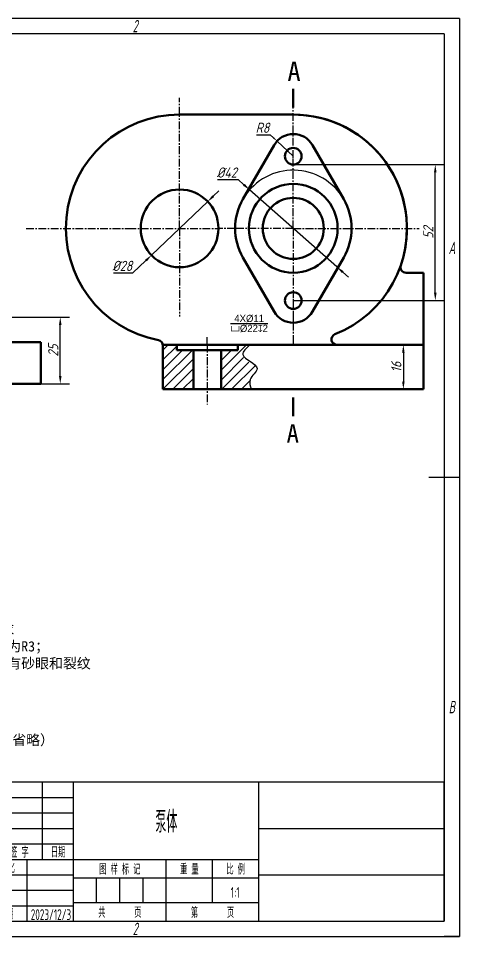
# Model space of a CAD drawing. Header units: millimetres. Extents: x 62 to 444, y 30 to 300.
# Drawn here: x 314.4 to 444.2, y 30.1 to 300.1 of the extents above; entities that cross this region are included whole.
import ezdxf
from ezdxf.enums import TextEntityAlignment as Align

# ---------------------------------------------------------------- set-up
doc = ezdxf.new("R2010")
doc.units = ezdxf.units.MM
doc.header["$LTSCALE"] = 0.909091
doc.linetypes.add('CENTERX2', pattern=[4, 2.5, -0.5, 0.5, -0.5])
for name, color, linetype in [('1轮廓实线层', 7, 'Continuous'), ('2细线层', 4, 'Continuous'), ('6文字层', 3, 'Continuous'), ('图框层', 7, 'Continuous')]:
    doc.layers.add(name, color=color, linetype=linetype)
for name, color, linetype, lineweight in [('点画线2', 5, 'CENTERX2', 25), ('粗·实线', 7, 'Continuous', 50), ('粗实线', 7, 'Continuous', 50), ('细实线', 7, 'Continuous', 25)]:
    doc.layers.add(name, color=color, linetype=linetype, lineweight=lineweight)
doc.styles.add('PC_TEXTSTYLE', font='ISOCP.SHX', dxfattribs={"width": 0.707, "bigfont": 'GBCBIG.SHX'})
doc.styles.get("Standard").update_dxf_attribs({"font": 'gbeitc.shx', "bigfont": 'gbcbig.shx'})
doc.styles.add('仿宋1', font='simfang.ttf', dxfattribs={"height": 1})
doc.styles.add('仿宋3', font='simfang.ttf', dxfattribs={"height": 3})
doc.styles.add('文字', font='gbeitc.shx', dxfattribs={"height": 3, "bigfont": 'gbcbig.shx'})
doc.dimstyles.new('线性直径·', dxfattribs={"dimtxt": 2, "dimasz": 2.5, "dimexe": 3, "dimexo": 0, "dimtad": 1, "dimtoh": 1, "dimdec": 3, "dimdsep": 46, "dimtxsty": '文字', "dimcen": 2.5, "dimadec": 3, "dimazin": 0, "dimtfac": 1, "dimtdec": 3, "dimtmove": 0, "dimatfit": 3, "dimfxl": 1, "dimarcsym": 0})

# ---------------------------------------------------------------- blocks, each defined once
blk = doc.blocks.new('*D80')
at = {"layer": 'Defpoints', "color": 0}
for p in [(297.68, 212.27), (326.7, 212.27), (321, 192.69)]:
    blk.add_point(p, dxfattribs=at)
at = {"layer": '细实线', "color": 0, "lineweight": -2}
for p, q in [((297.68, 212.27), (329.43, 212.27)), ((326.7, 194.96), (326.7, 210)), ((321, 192.69), (329.43, 192.69))]:
    blk.add_line(p, q, dxfattribs=at)
at = {"layer": '细实线', "color": 0}
for points in [[(327.08, 210), (326.32, 210), (326.7, 212.27)], [(326.32, 194.96), (327.08, 194.96), (326.7, 192.69)]]:
    blk.add_solid(points, dxfattribs=at)
at = {"layer": '细实线', "color": 0, "insert": (324.63, 202.48), "char_height": 3, "attachment_point": 5, "rotation": 90, "style": '文字'}
blk.add_mtext('25', dxfattribs=at)
blk = doc.blocks.new('*D82')
at = {"layer": 'Defpoints', "color": 0}
for p in [(370.08, 246.27), (353.56, 230.49)]:
    blk.add_point(p, dxfattribs=at)
at = {"layer": '细实线', "color": 0, "lineweight": -2}
for p, q in [((371.72, 247.84), (373.37, 249.41)), ((370.08, 246.27), (353.56, 230.49)), ((351.91, 228.93), (348.1, 225.28)), ((342.35, 225.28), (348.1, 225.28))]:
    blk.add_line(p, q, dxfattribs=at)
at = {"layer": '细实线', "color": 0}
for points in [[(371.46, 248.12), (371.99, 247.57), (370.08, 246.27)], [(352.18, 228.65), (351.65, 229.2), (353.56, 230.49)]]:
    blk.add_solid(points, dxfattribs=at)
at = {"layer": '细实线', "color": 0, "insert": (344.94, 227.35), "char_height": 3, "attachment_point": 5, "style": '文字'}
blk.add_mtext('%%C28', dxfattribs=at)
blk = doc.blocks.new('*D83')
at = {"layer": 'Defpoints', "color": 0}
for p in [(382.43, 249.72), (408.12, 227.04)]:
    blk.add_point(p, dxfattribs=at)
at = {"layer": '细实线', "color": 0, "lineweight": -2}
for p, q in [((372.95, 252.73), (379.02, 252.73)), ((380.72, 251.23), (379.02, 252.73)), ((408.12, 227.04), (382.43, 249.72)), ((409.82, 225.54), (411.53, 224.04))]:
    blk.add_line(p, q, dxfattribs=at)
blk.add_arc((395.27, 238.38), 17.13, 30, 147.693, dxfattribs=at)
at = {"layer": '细实线', "color": 0}
for points in [[(380.47, 250.94), (380.97, 251.51), (382.43, 249.72)], [(410.07, 225.82), (409.57, 225.26), (408.12, 227.04)]]:
    blk.add_solid(points, dxfattribs=at)
at = {"layer": '细实线', "color": 0, "insert": (375.7, 254.8), "char_height": 3, "attachment_point": 5, "style": '文字'}
blk.add_mtext('%%C42', dxfattribs=at)
blk = doc.blocks.new('*D84')
at = {"layer": 'Defpoints', "color": 0}
for p in [(390.49, 264.04), (395.27, 259.6)]:
    blk.add_point(p, dxfattribs=at)
at = {"layer": '细实线', "color": 0, "lineweight": -2}
for p, q in [((384.48, 265.89), (388.49, 265.89)), ((389.49, 264.97), (388.49, 265.89)), ((395.27, 259.6), (390.49, 264.04))]:
    blk.add_line(p, q, dxfattribs=at)
at = {"layer": '细实线', "color": 0}
blk.add_solid([(389.33, 264.8), (389.64, 265.13), (390.49, 264.04)], dxfattribs=at)
at = {"layer": '细实线', "color": 0, "insert": (386.2, 267.96), "char_height": 3, "attachment_point": 5, "style": '文字'}
blk.add_mtext('R8', dxfattribs=at)
blk = doc.blocks.new('*D85')
at = {"layer": 'Defpoints', "color": 0}
for p in [(395.27, 257.15), (437.06, 257.15), (395.27, 217.17)]:
    blk.add_point(p, dxfattribs=at)
at = {"layer": '细实线', "color": 0, "lineweight": -2}
for p, q in [((395.27, 257.15), (439.79, 257.15)), ((437.06, 219.44), (437.06, 254.88)), ((395.27, 217.17), (439.79, 217.17))]:
    blk.add_line(p, q, dxfattribs=at)
at = {"layer": '细实线', "color": 0}
for points in [[(437.44, 254.88), (436.69, 254.88), (437.06, 257.15)], [(436.69, 219.44), (437.44, 219.44), (437.06, 217.17)]]:
    blk.add_solid(points, dxfattribs=at)
at = {"layer": '细实线', "color": 0, "insert": (435, 237.16), "char_height": 3, "attachment_point": 5, "rotation": 90, "style": '文字'}
blk.add_mtext('52', dxfattribs=at)
blk = doc.blocks.new('*D86')
at = {"layer": 'Defpoints', "color": 0}
for p in [(433.62, 204.11), (427.67, 191.06), (433.62, 191.06)]:
    blk.add_point(p, dxfattribs=at)
at = {"layer": '细实线', "color": 0, "lineweight": -2}
for p, q in [((433.62, 204.11), (424.94, 204.11)), ((427.67, 201.84), (427.67, 193.33)), ((433.62, 191.06), (424.94, 191.06))]:
    blk.add_line(p, q, dxfattribs=at)
at = {"layer": '细实线', "color": 0}
for points in [[(428.04, 201.84), (427.29, 201.84), (427.67, 204.11)], [(427.29, 193.33), (428.04, 193.33), (427.67, 191.06)]]:
    blk.add_solid(points, dxfattribs=at)
at = {"layer": '细实线', "color": 0, "insert": (425.6, 197.59), "char_height": 3, "attachment_point": 5, "rotation": 90, "style": '文字'}
blk.add_mtext('16', dxfattribs=at)
blk = doc.blocks.new('ZwmFrameMain_A3^_^分区图框^_^landscape')
at = {"layer": '1轮廓实线层'}
for p, q in [((390, 287), (0, 287)), ((390, 287), (390, 0)), ((395, 143.5), (385, 143.5)), ((0, 0), (390, 0))]:
    blk.add_line(p, q, dxfattribs=at)
at = {"layer": '2细线层'}
for p, q in [((395, 292), (-25, 292)), ((395, 292), (395, -5)), ((395, 143.5), (390, 143.5)), ((-25, -5), (395, -5)), ((395, -5), (390, -5))]:
    blk.add_line(p, q, dxfattribs=at)
at = {"layer": '6文字层', "width": 0.707}
for s, p in [('2', (290, 289.5)), ('A', (392.5, 217.75)), ('B', (392.5, 69.25)), ('2', (290, -2.5))]:
    blk.add_text(s, height=4, dxfattribs=at).set_placement(p, align=Align.MIDDLE)
blk = doc.blocks.new('ZwmFrameMain_标题栏1')
at = {"layer": '1轮廓实线层'}
for p, q in [((-180, 0), (-180, 45)), ((0, 45), (-180, 45)), ((-172, 20), (-172, 45)), ((-165, 20), (-165, 45)), ((-145, 20), (-145, 45)), ((-130, 20), (-130, 45)), ((-120, 0), (-120, 45)), ((0, 0), (0, 45)), ((-60, 30), (0, 30)), ((-180, 20), (-60, 20)), ((-165, 0), (-165, 20)), ((-150, 0), (-150, 20)), ((-135, 0), (-135, 20)), ((-60, 15), (0, 15)), ((-180, 0), (0, 0))]:
    blk.add_line(p, q, dxfattribs=at)
at = {"layer": '1轮廓实线层', "color": 7}
for p, q in [((-60, 0), (-60, 45)), ((-180, 25), (-120, 25))]:
    blk.add_line(p, q, dxfattribs=at)
at = {"layer": '2细线层'}
for p, q in [((-180, 40), (-120, 40)), ((-180, 35), (-120, 35)), ((-180, 30), (-120, 30)), ((-90, 0), (-90, 20)), ((-75, 6), (-75, 20)), ((-180, 15), (-120, 15)), ((-120, 14), (-60, 14)), ((-112.5, 6), (-112.5, 14)), ((-105, 6), (-105, 14)), ((-97.5, 6), (-97.5, 14)), ((-180, 10), (-120, 10)), ((-120, 6), (-60, 6)), ((-180, 5), (-120, 5))]:
    blk.add_line(p, q, dxfattribs=at)
at = {"layer": '6文字层', "style": 'PC_TEXTSTYLE', "width": 0.667}
for s, p in [('标记', (-176, 22.5)), ('处数', (-168.5, 22.5)), (' 更改文件号 ', (-155, 22.5)), (' 签 字 ', (-137.5, 22.5)), (' 日期 ', (-125, 22.5)), (' 设 计 ', (-172.5, 17.51)), (' 标准化 ', (-142.5, 17.51)), (' 图 样 标 记 ', (-105, 17)), (' 重 量 ', (-82.5, 17)), (' 比 例 ', (-67.5, 17)), (' 审 核 ', (-172.5, 7.5)), (' 工 艺 ', (-172.5, 2.5)), (' 日 期 ', (-142.5, 2.5)), ('共       页', (-105, 3)), ('第       页', (-75, 3))]:
    blk.add_text(s, height=3.5, dxfattribs=at).set_placement(p, align=Align.MIDDLE)
at = {"layer": '6文字层', "style": 'PC_TEXTSTYLE', "flags": 8}
for tag, height, width, p, p2 in [('企业名称', 5, 3.445461, (-54.29, 34.82), (-5.27, 34.82)), ('产品名称或材料标记', 7, 1.034456, (-113.46, 28.64), (-66.42, 28.64)), ('图样名称', 5, 3.480264, (-54.79, 19.98), (-5.27, 19.98)), ('标准化', 3.5, 1.756036, (-133.83, 15.37), (-120.75, 15.37)), ('审核', 3.5, 2.723972, (-163.99, 5.37), (-150.63, 5.37)), ('重量', 3.5, 2.448074, (-88.46, 7.54), (-76.55, 7.54)), ('比例', 3.5, 2.367734, (-73.35, 7.54), (-61.93, 7.54)), ('图样代号', 5, 3.489916, (-54.79, 5.63), (-5.52, 5.63)), ('工艺', 3.5, 2.851598, (-164.21, 0.37), (-150.89, 0.37)), ('日期', 3.5, 2.733185, (-133.83, 0.37), (-120.75, 0.37)), ('共几页', 3.5, 0.953151, (-108.58, 1.48), (-101.56, 1.48))]:
    blk.add_attdef(tag, text='', height=height, dxfattribs=dict(at, width=width)).set_placement(p, p2, align=Align.FIT)
at = {"layer": '6文字层', "style": 'PC_TEXTSTYLE', "width": 9.901758, "flags": 8}
blk.add_attdef('设计', text='', height=3.5, rotation=359.5768, dxfattribs=at).set_placement((-164.23, 15.37), (-150.37, 15.27), align=Align.FIT)
at = {"layer": '6文字层', "color": 3, "style": 'PC_TEXTSTYLE', "width": 0.96618, "flags": 8}
blk.add_attdef('第几页', text='', height=3.5, dxfattribs=at).set_placement((-78.29, 1.5), (-71.16, 1.5), align=Align.FIT)
at = {"layer": '6文字层', "color": 0, "style": 'PC_TEXTSTYLE', "width": 0.715273, "flags": 8}
blk.add_attdef('图纸张数', text='', height=3.5, dxfattribs=at).set_placement((-2.66, -3.87), (4.46, -3.87), align=Align.FIT)

msp = doc.modelspace()

# ---------------------------------------------------------------- hatches: boundary and pattern name
at = {"layer": '点画线2'}
h = msp.add_hatch(dxfattribs=at)
h.set_pattern_fill('ANSI31', color=256, scale=16.318994)
h.set_pattern_definition([(45, (-92015.7567, -1284194.154), (-1.442408958, 1.442408958), [])])
edge = h.paths.add_edge_path()
edge.add_spline(control_points=[(382.9666, 191.0589), (382.6625, 191.9721), (381.6977, 194.3268), (387.3239, 198.0098), (377.5642, 199.7324), (382.5361, 204.1141), (382.5361, 204.1141)], knot_values=[0, 0, 0, 0, 2.8875438, 6.7476681, 12.55622791, 16.08009831, 16.08009831, 16.08009831, 16.08009831], degree=3, periodic=0)
edge.add_line((382.5361, 204.1141), (378.9542, 204.1141))
edge.add_line((378.9542, 204.1141), (378.9542, 202.607))
edge.add_line((378.9542, 202.607), (374.0585, 202.607))
edge.add_line((374.0585, 202.607), (374.0585, 191.0589))
edge.add_line((374.0585, 191.0589), (382.9666, 191.0589))
h.paths.add_polyline_path([(365.899, 202.607), (361.0033, 202.607), (361.0033, 204.1141), (356.9108, 204.1141, -0.03124894), (356.9235, 203.9107), (356.9235, 203.2412), (356.9235, 191.0589), (361.8192, 191.0589), (365.899, 191.0589)])

# ---------------------------------------------------------------- linework, layer by layer
for p, q in [((361.8192, 271.8379), (361.8192, 276.7878)), ((395.2731, 259.071), (395.2731, 273.8839)), ((395.2731, 273.8839), (395.2731, 273.8839)), ((361.8192, 260.2562), (361.8192, 271.8379)), ((361.8192, 238.384), (361.8192, 260.2562)), ((395.2731, 238.384), (395.2731, 259.071)), ((316.6576, 238.384), (346.7556, 238.384)), ((346.7556, 238.384), (373.2425, 238.384)), ((361.8192, 238.384), (361.8192, 212.4861)), ((378.1382, 238.384), (373.2425, 238.384)), ((395.2731, 238.384), (378.1382, 238.384)), ((386.2738, 238.384), (386.2738, 238.384)), ((395.2731, 238.384), (432.3342, 238.384)), ((395.2731, 238.384), (395.2731, 210.6417)), ((395.2731, 238.384), (395.2731, 217.6969)), ((395.2731, 217.6969), (395.2731, 210.6417)), ((395.2731, 210.6417), (395.2731, 206.5215)), ((369.9787, 204.1141), (369.9787, 206.7146)), ((356.9235, 204.1141), (369.9787, 204.1141)), ((369.9787, 204.1141), (369.9787, 186.5643))]:
    msp.add_line(p, q, dxfattribs=at)
at = {"layer": '粗·实线'}
msp.add_line((395.2731, 188.6272), (395.2731, 183.1669), dxfattribs=at)
msp.add_circle((361.8192, 238.384), 11.4233, dxfattribs=at)
at = {"layer": '粗实线'}
for p, q in [((395.2731, 273.8839), (395.2731, 279.4036)), ((361.8192, 271.8379), (395.2731, 271.8379)), ((433.6228, 225.3288), (428.4473, 225.3288)), ((433.6228, 204.1141), (433.6228, 225.3288)), ((320.9999, 204.93), (291.2177, 204.93)), ((320.9999, 192.6908), (320.9999, 204.93)), ((408.1486, 204.1141), (356.9235, 204.1141)), ((356.9235, 203.2412), (356.9235, 203.9107)), ((356.9235, 191.0589), (356.9235, 203.2412)), ((361.0033, 202.607), (361.0033, 204.1141)), ((378.9542, 202.607), (361.0033, 202.607)), ((365.899, 202.607), (365.899, 191.0589)), ((374.0585, 202.607), (374.0585, 191.0589)), ((378.9542, 204.1141), (378.9542, 202.607)), ((408.1486, 204.1141), (433.6228, 204.1141)), ((433.6228, 204.1141), (433.6228, 191.0589)), ((299.3772, 192.6908), (320.9999, 192.6908)), ((361.8192, 191.0589), (356.9235, 191.0589)), ((433.6228, 191.0589), (361.8192, 191.0589))]:
    msp.add_line(p, q, dxfattribs=at)
msp.add_lwpolyline([(380.4339, 246.9514), (389.6201, 262.8625, -0.57735027), (400.9262, 262.8625), (410.1124, 246.9514, -0.26794919), (410.1124, 229.8165), (400.9262, 213.9055, -0.57735027), (389.6201, 213.9055), (380.4339, 229.8165, -0.26794919)], format="xyb", close=True, dxfattribs=at)
for centre, radius in [((395.2731, 259.5987), 2.4478), ((395.2731, 238.384), 13.0552), ((395.2731, 238.384), 8.9754), ((395.2731, 217.1693), 2.4478)]:
    msp.add_circle(centre, radius, dxfattribs=at)
for centre, radius, start, end in [((361.8192, 238.384), 33.4539, 90, 259.277848), ((395.2731, 238.384), 33.4539, 340.999198, 90), ((395.2731, 238.384), 33.4539, 291.528904, 90), ((428.4473, 226.9607), 1.6319, 160.999198, 270), ((355.2916, 203.9107), 1.6319, 0, 79.277848), ((408.1486, 205.746), 1.6319, 111.528904, 270)]:
    msp.add_arc(centre, radius, start, end, dxfattribs=at)
at = {"layer": '细实线'}
msp.add_line((395.2731, 206.5215), (395.2731, 204.1141), dxfattribs=at)
msp.add_spline([(382.5361, 204.1141), (380.4746, 201.2561), (384.6202, 197.1875), (382.5671, 193.9187), (382.9666, 191.0589)], degree=3, dxfattribs=at)

# ---------------------------------------------------------------- block references
at = {"layer": '图框层', "xscale": 0.9090909090909091, "yscale": 0.9090909090909091, "zscale": 0.9090909090909091}
msp.add_blockref('ZwmFrameMain_A3^_^分区图框^_^landscape', (85.1407, 34.6778), dxfattribs=at)
at = {"layer": '图框层'}
ref = msp.add_blockref('ZwmFrameMain_标题栏1', (439.6861, 34.6778), dxfattribs=dict(at, xscale=0.9090909090909091, yscale=0.9090909090909091, zscale=0.9090909090909091))
ref.add_attrib('产品名称或材料标记', '泵体', dxfattribs={"layer": '6文字层', "height": 6.36364, "style": 'PC_TEXTSTYLE', "width": 0.707}).set_placement((357.9205, 60.71), align=Align.CENTER)
ref.add_attrib('设计', '黄宇', (290.3874, 48.6519), dxfattribs={"layer": '6文字层', "height": 3.18182, "rotation": 359.576849, "style": 'PC_TEXTSTYLE', "width": 0.707})
ref.add_attrib('日期', '2023/12/3', dxfattribs={"layer": '6文字层', "height": 3.18182, "style": 'PC_TEXTSTYLE', "width": 0.628241}).set_placement((318.018, 35.0153), (329.9118, 35.0153), align=Align.FIT)
ref.add_attrib('比例', '1:1', dxfattribs={"layer": '6文字层', "height": 3.18182, "style": 'PC_TEXTSTYLE', "width": 0.707}).set_placement((378.194, 41.5345), align=Align.CENTER)

# ---------------------------------------------------------------- texts
at = {"layer": '细实线', "attachment_point": 1}
for s, width, gutter_width, insert, char_height, style in [('A', 25.479089, 28.4748, (393.559, 287.4173), 5.695, '仿宋1'), ('\\A1;{\\Fgdt|c134;\\H0.7x;\\S4X%%C11/v%%C22x2;}', 4.042479, 15, (376.7685, 212.9692), 3, '仿宋3'), ('A', 13.322428, 26.7479, (393.3012, 180.7612), 5.3496, '仿宋1'), ('   技术要求\\P1 未注圆角为R3；\\P2 铸件不得有砂眼和裂纹 等缺陷', 49.797251, 15, (290.6699, 121.9909), 3, '仿宋3'), ('（粗糙度省略）', 29.119203, 15, (296.1947, 89.4673), 3, '仿宋3')]:
    msp.add_mtext_dynamic_manual_height_columns(s, width=width, gutter_width=gutter_width, heights=[0], dxfattribs=dict(at, insert=insert, char_height=char_height, style=style))

# ---------------------------------------------------------------- dimensions: what is measured, and where the dimension line sits
at = {"layer": '细实线'}
dim = msp.add_radius_dim(center=(395.2731, 259.5987), mpoint=(390.488, 264.0384), text='R8', dimstyle='线性直径·', override={"dimscale": 0.909091, "dimasz": 1.5}, dxfattribs=at)
dim.commit()
dim.dimension.update_dxf_attribs({"geometry": '*D84', "text_midpoint": (386.2018, 267.9616)})
for p1, p2, text, picture, middle in [((408.1191, 227.0443), (382.4272, 249.7236), '%%C42', '*D83', (375.7013, 254.7999)), ((370.0807, 246.2732), (353.5577, 230.4948), '%%C28', '*D82', (344.9388, 227.3519))]:
    dim = msp.add_diameter_dim_2p(p1=p1, p2=p2, text=text, dimstyle='线性直径·', override={"dimscale": 0.909091}, dxfattribs=at)
    dim.commit()
    dim.dimension.update_dxf_attribs({"geometry": picture, "text_midpoint": middle})
for base, p1, p2, text, picture, middle in [((437.0643, 257.1508), (395.2731, 217.1693), (395.2731, 257.1508), '52', '*D85', (437.0643, 237.16)), ((326.6998, 212.2736), (320.9999, 192.6908), (297.6833, 212.2736), '25', '*D80', (326.6998, 202.4822)), ((427.6654, 191.0589), (433.6228, 204.1141), (433.6228, 191.0589), '16', '*D86', (427.6654, 197.5865))]:
    dim = msp.add_linear_dim(base=base, p1=p1, p2=p2, angle=90, text=text, dimstyle='线性直径·', override={"dimscale": 0.909091}, dxfattribs=at)
    dim.commit()
    dim.dimension.update_dxf_attribs({"geometry": picture, "text_midpoint": middle, "dimtype": 160})

doc.saveas('drawing.dxf')
